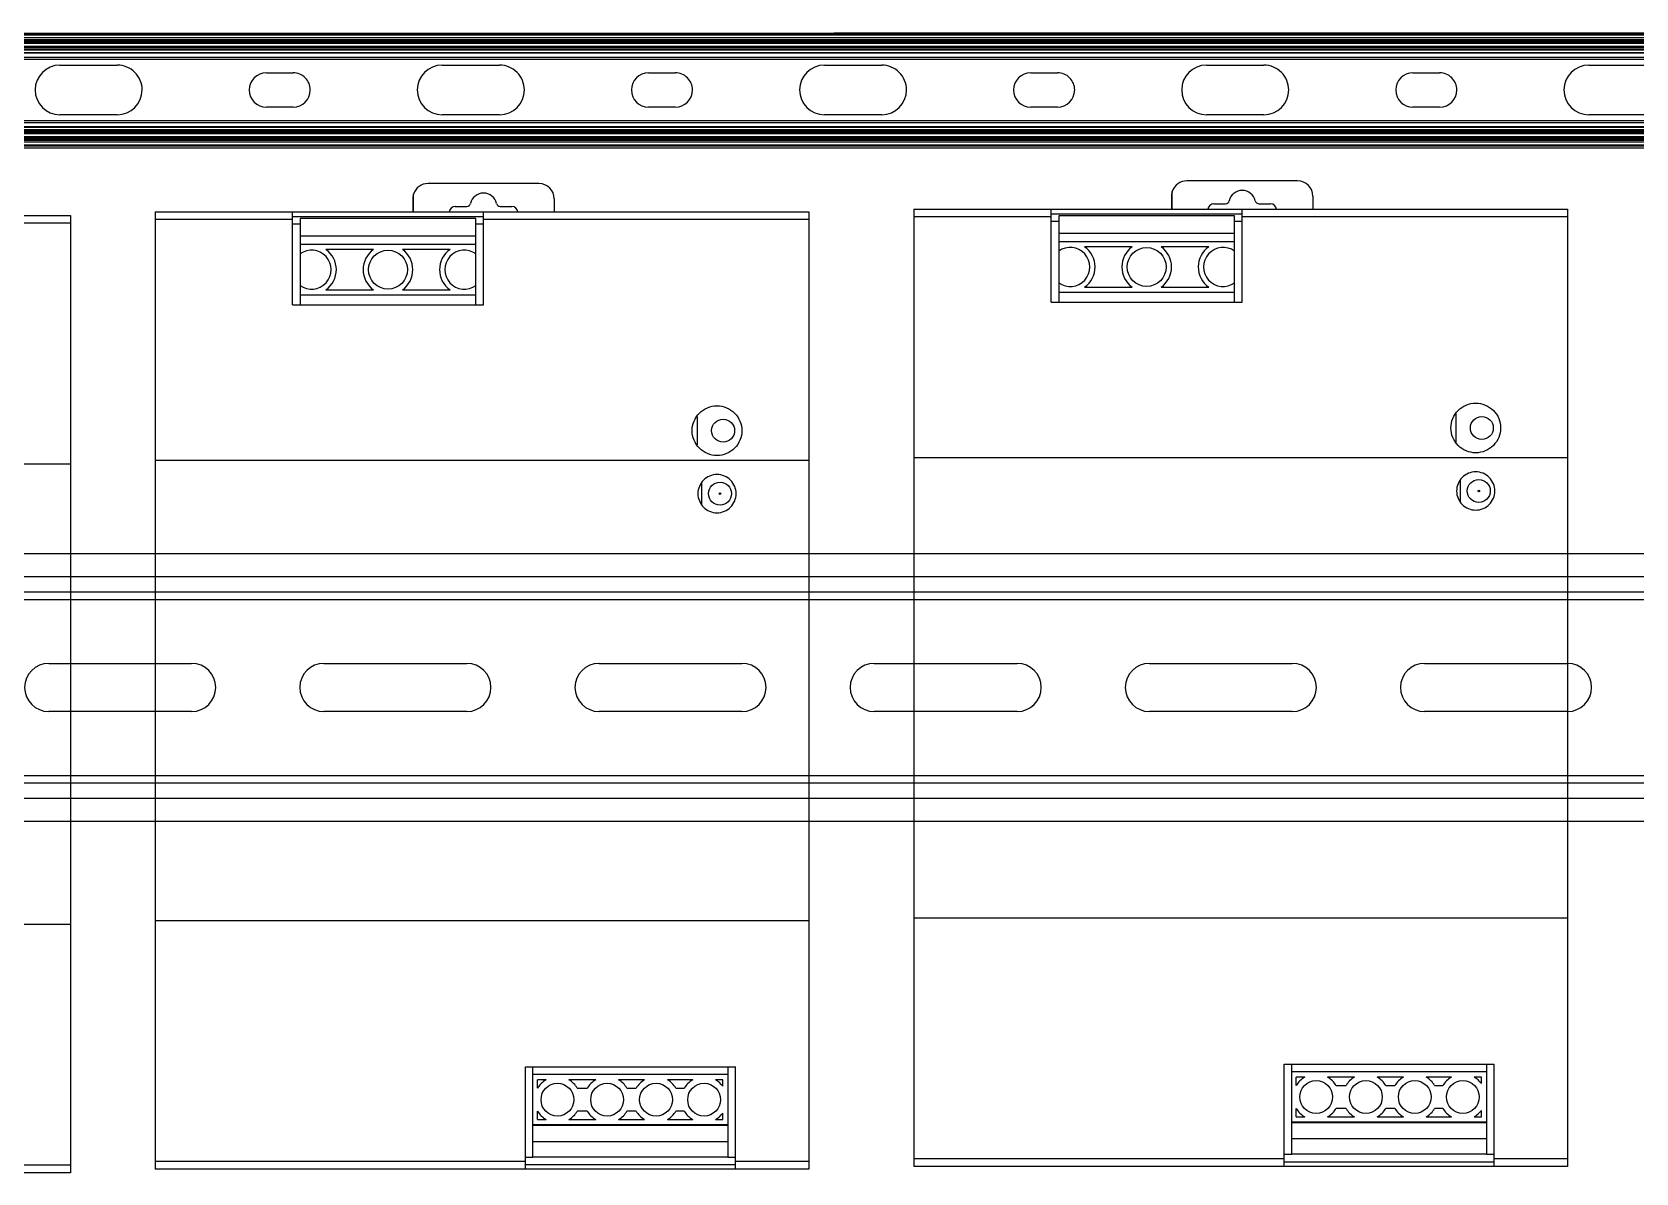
# Model space of a CAD drawing. Header units: inches. Extents: x 17 to 3130, y 15 to 659.
# Drawn here: x 1964.8 to 2174.7, y 489.3 to 638.5 of the extents above; entities that cross this region are included whole.
import ezdxf

# ---------------------------------------------------------------- set-up
doc = ezdxf.new("R2010")
doc.units = ezdxf.units.IN
doc.header["$MEASUREMENT"] = 0
doc.layers.add('MAIN-1', color=7, linetype='Continuous')
doc.layers.add('MAIN-2', color=7, linetype='Continuous')

msp = doc.modelspace()

# ---------------------------------------------------------------- linework, layer by layer
msp.add_line((1642.46998, 638.22272), (2272.46993, 638.48007))
at = {"color": 7, "linetype": 'Continuous', "lineweight": 25}
for p, q in [((2130.42128, 619.02377), (2115.92128, 619.02377)), ((2031.15905, 618.67208), (2016.65905, 618.67208)), ((2113.92128, 617.02377), (2113.92128, 615.31136)), ((2132.42128, 617.02377), (2132.42128, 615.31136)), ((1980.95905, 614.95968), (1980.95905, 489.75968)), ((1980.95905, 614.95968), (2066.45905, 614.95968)), ((1998.90932, 602.80968), (1998.90932, 614.95968)), ((2014.65905, 616.67208), (2014.65905, 614.95968)), ((2020.20905, 615.67208), (2021.71531, 615.67208)), ((2023.90932, 602.80968), (2023.90932, 614.95968)), ((2026.10279, 615.67208), (2027.60905, 615.67208)), ((2033.15905, 616.67208), (2033.15905, 614.95968)), ((2066.45905, 614.95968), (2066.45905, 489.75968)), ((2080.22128, 615.31136), (2080.22128, 490.11136)), ((2080.22128, 615.31136), (2165.72128, 615.31136)), ((2098.17155, 603.16136), (2098.17155, 615.31136)), ((2119.47128, 616.02377), (2120.97754, 616.02377)), ((2123.17155, 603.16136), (2123.17155, 615.31136)), ((2125.36502, 616.02377), (2126.87128, 616.02377)), ((2165.72128, 615.31136), (2165.72128, 490.11136)), ((1884.38205, 614.48146), (1969.88205, 614.48146)), ((1969.88205, 613.47163), (1927.33232, 613.47163)), ((1969.88205, 614.48146), (1969.88205, 489.28146)), ((1998.90932, 613.94984), (1980.95905, 613.94984)), ((1998.90932, 614.34937), (2023.90932, 614.34937)), ((1999.90907, 613.35968), (1998.90932, 613.35968)), ((1999.90907, 614.10965), (1999.90907, 602.80968)), ((2022.90907, 614.10965), (1999.90907, 614.10965)), ((2022.90907, 602.80968), (2022.90907, 614.10965)), ((2023.90932, 613.35968), (2022.90907, 613.35968)), ((2066.45905, 613.94984), (2023.90932, 613.94984)), ((2098.17155, 614.30153), (2080.22128, 614.30153)), ((2098.17155, 614.70106), (2123.17155, 614.70106)), ((2099.1713, 613.71136), (2098.17155, 613.71136)), ((2099.1713, 614.46133), (2099.1713, 603.16136)), ((2122.1713, 614.46133), (2099.1713, 614.46133)), ((2122.1713, 603.16136), (2122.1713, 614.46133)), ((2123.17155, 613.71136), (2122.1713, 613.71136)), ((2165.72128, 614.30153), (2123.17155, 614.30153)), ((2022.90907, 611.78216), (1999.90907, 611.78216)), ((1999.90907, 610.75965), (2022.90907, 610.75965)), ((2122.1713, 612.13385), (2099.1713, 612.13385)), ((2099.1713, 611.11133), (2122.1713, 611.11133)), ((2009.52758, 610.05965), (2003.29056, 610.05965)), ((2019.52758, 610.05965), (2013.29056, 610.05965)), ((2108.78981, 610.41133), (2102.55279, 610.41133)), ((2118.78981, 610.41133), (2112.55279, 610.41133)), ((2003.29056, 604.75965), (2009.52758, 604.75965)), ((2013.29056, 604.75965), (2019.52758, 604.75965)), ((2122.1713, 604.41133), (2099.1713, 604.41133)), ((2102.55279, 605.11133), (2108.78981, 605.11133)), ((2112.55279, 605.11133), (2118.78981, 605.11133)), ((1998.90932, 602.80968), (2023.90932, 602.80968)), ((2022.90907, 604.05965), (1999.90907, 604.05965)), ((2098.17155, 603.16136), (2123.17155, 603.16136)), ((2051.85905, 588.20284), (2051.85905, 584.50786)), ((2151.12128, 588.55453), (2151.12128, 584.85955)), ((1969.88205, 581.99107), (1884.38205, 581.99107)), ((2066.45905, 582.46929), (1980.95905, 582.46929)), ((2165.72128, 582.82098), (2080.22128, 582.82098)), ((2052.45905, 576.69447), (2052.45905, 579.5367)), ((2151.72128, 577.04616), (2151.72128, 579.88839)), ((1880.8205, 570.27483), (2245.08409, 570.27483)), ((1880.83003, 567.27483), (2245.07868, 567.27483)), ((1880.83639, 565.27483), (2245.07507, 565.27483)), ((1880.83956, 564.27483), (2245.07327, 564.27483)), ((1967.0261, 555.92483), (1985.7261, 555.92483)), ((2003.0261, 555.92483), (2021.7261, 555.92483)), ((2039.0261, 555.92483), (2057.7261, 555.92483)), ((2075.0261, 555.92483), (2093.7261, 555.92483)), ((2111.0261, 555.92483), (2129.7261, 555.92483)), ((2147.0261, 555.92483), (2165.7261, 555.92483)), ((1985.7261, 549.62483), (1967.0261, 549.62483)), ((2021.7261, 549.62483), (2003.0261, 549.62483)), ((2057.7261, 549.62483), (2039.0261, 549.62483)), ((2093.7261, 549.62483), (2075.0261, 549.62483)), ((2129.7261, 549.62483), (2111.0261, 549.62483)), ((2165.7261, 549.62483), (2147.0261, 549.62483)), ((1880.91263, 541.27483), (2245.03179, 541.27483)), ((1880.91581, 540.27483), (2245.02999, 540.27483)), ((1880.92216, 538.27483), (2245.02638, 538.27483)), ((1880.93169, 535.27483), (2245.02097, 535.27483)), ((2165.72128, 522.60175), (2080.22128, 522.60175)), ((1969.88205, 521.77184), (1884.38205, 521.77184)), ((2066.45905, 522.25006), (1980.95905, 522.25006)), ((2029.38407, 503.15832), (2056.88407, 503.15832)), ((2029.38407, 489.75968), (2029.38407, 503.15832)), ((2030.38407, 491.35968), (2030.38407, 503.15832)), ((2030.38407, 502.20968), (2055.88407, 502.20968)), ((2055.88407, 503.15832), (2055.88407, 491.35968)), ((2056.88407, 489.75968), (2056.88407, 503.15832)), ((2128.6463, 503.51001), (2156.1463, 503.51001)), ((2128.6463, 490.11136), (2128.6463, 503.51001)), ((2129.6463, 491.71137), (2129.6463, 503.51001)), ((2129.6463, 502.56137), (2155.1463, 502.56137)), ((2131.34964, 501.81137), (2130.2463, 501.81137)), ((2130.2463, 500.71137), (2130.2463, 501.81137)), ((2137.84964, 501.81137), (2134.34296, 501.81137)), ((2144.24964, 501.81137), (2140.84296, 501.81137)), ((2150.53714, 501.81137), (2147.24296, 501.81137)), ((2154.4713, 501.81137), (2153.53046, 501.81137)), ((2154.4713, 500.96025), (2154.4713, 501.81137)), ((2155.1463, 503.51001), (2155.1463, 491.71137)), ((2156.1463, 490.11136), (2156.1463, 503.51001)), ((2032.08741, 501.45968), (2030.98407, 501.45968)), ((2030.98407, 500.35968), (2030.98407, 501.45968)), ((2030.98407, 500.35968), (2030.98599, 500.35968)), ((2038.58741, 501.45968), (2035.08073, 501.45968)), ((2036.18215, 500.35968), (2037.48599, 500.35968)), ((2044.98741, 501.45968), (2041.58073, 501.45968)), ((2042.68215, 500.35968), (2043.88599, 500.35968)), ((2051.27491, 501.45968), (2047.98073, 501.45968)), ((2049.08215, 500.35968), (2050.17349, 500.35968)), ((2055.20907, 501.45968), (2054.26823, 501.45968)), ((2055.20907, 500.60856), (2055.20907, 501.45968)), ((2130.2463, 500.71137), (2130.24823, 500.71137)), ((2135.44438, 500.71137), (2136.74823, 500.71137)), ((2141.94438, 500.71137), (2143.14823, 500.71137)), ((2148.34438, 500.71137), (2149.43573, 500.71137)), ((2030.98407, 496.25968), (2030.98407, 497.35968)), ((2030.98599, 497.35968), (2030.98407, 497.35968)), ((2037.48599, 497.35968), (2036.18215, 497.35968)), ((2043.88599, 497.35968), (2042.68215, 497.35968)), ((2050.17349, 497.35968), (2049.08215, 497.35968)), ((2130.2463, 496.61137), (2130.2463, 497.71137)), ((2130.24823, 497.71137), (2130.2463, 497.71137)), ((2136.74823, 497.71137), (2135.44438, 497.71137)), ((2143.14823, 497.71137), (2141.94438, 497.71137)), ((2149.43573, 497.71137), (2148.34438, 497.71137)), ((2154.4713, 496.61137), (2154.4713, 497.46248)), ((2055.88407, 495.55968), (2030.38407, 495.55968)), ((2030.38407, 495.50968), (2055.88407, 495.50968)), ((2030.98407, 496.25968), (2032.08741, 496.25968)), ((2035.08073, 496.25968), (2038.58741, 496.25968)), ((2041.58073, 496.25968), (2044.98741, 496.25968)), ((2047.98073, 496.25968), (2051.27491, 496.25968)), ((2054.26823, 496.25968), (2055.20907, 496.25968)), ((2055.20907, 496.25968), (2055.20907, 497.11079)), ((2155.1463, 495.91137), (2129.6463, 495.91137)), ((2129.6463, 495.86137), (2155.1463, 495.86137)), ((2130.2463, 496.61137), (2131.34964, 496.61137)), ((2134.34296, 496.61137), (2137.84964, 496.61137)), ((2140.84296, 496.61137), (2144.24964, 496.61137)), ((2147.24296, 496.61137), (2150.53714, 496.61137)), ((2153.53046, 496.61137), (2154.4713, 496.61137)), ((2030.38407, 493.41082), (2055.88407, 493.41082)), ((2129.6463, 493.76251), (2155.1463, 493.76251)), ((2029.38407, 491.35968), (2030.38407, 491.35968)), ((2055.88407, 491.35968), (2030.38407, 491.35968)), ((2055.88407, 491.35968), (2056.88407, 491.35968)), ((2128.6463, 491.1212), (2080.22128, 491.1212)), ((2128.6463, 491.71136), (2129.6463, 491.71136)), ((2155.1463, 491.71137), (2129.6463, 491.71137)), ((2155.1463, 491.71136), (2156.1463, 491.71136)), ((2165.72128, 491.1212), (2156.1463, 491.1212)), ((1969.88205, 489.28146), (1884.38205, 489.28146)), ((1969.88205, 490.29129), (1960.30707, 490.29129)), ((2029.38407, 490.76951), (1980.95905, 490.76951)), ((2066.45905, 489.75968), (1980.95905, 489.75968)), ((2029.38407, 490.36998), (2056.88407, 490.36998)), ((2066.45905, 490.76951), (2056.88407, 490.76951)), ((2165.72128, 490.11136), (2080.22128, 490.11136)), ((2128.6463, 490.72167), (2156.1463, 490.72167))]:
    msp.add_line(p, q, dxfattribs=at)
at = {"color": 8, "linetype": 'Continuous', "lineweight": 25}
for p, q in [((2014.75905, 614.95968), (2014.75905, 617.29658)), ((2114.02128, 615.31136), (2114.02128, 617.64827))]:
    msp.add_line(p, q, dxfattribs=at)
at = {"color": 7, "linetype": 'Continuous', "lineweight": 25}
for centre, radius in [((2011.40907, 607.40965), 2.55), ((2110.6713, 607.76133), 2.55), ((2055.25905, 586.35968), 1.5), ((2154.52128, 586.71136), 1.5), ((2054.85905, 578.11968), 1.5), ((2154.12128, 578.47136), 1.5), ((2054.85905, 578.11968), 0.1), ((2154.12128, 578.47136), 0.1), ((2033.58407, 498.85968), 2.15), ((2040.08407, 498.85968), 2.15), ((2046.48407, 498.85968), 2.15), ((2052.77157, 498.85968), 2.15), ((2132.8463, 499.21137), 2.15), ((2139.3463, 499.21137), 2.15), ((2145.7463, 499.21137), 2.15), ((2152.0338, 499.21137), 2.15)]:
    msp.add_circle(centre, radius, dxfattribs=at)
for centre, radius, start, end in [((2115.92128, 617.02377), 2, 90, 161.8051277), ((2130.42128, 617.02377), 2, 0, 90), ((2016.65905, 616.67208), 2, 90, 161.8051277), ((2023.90905, 615.67208), 1.75, 12.8395884, 167.1604116), ((2031.15905, 616.67208), 2, 0, 90), ((2123.17128, 616.02377), 1.75, 12.8395884, 167.1604116), ((2020.20905, 614.87208), 0.8, 90, 173.7140372), ((2021.71531, 616.17208), 0.5, 270, 347.1604116), ((2026.10279, 616.17208), 0.5, 192.8395884, 270), ((2027.60905, 614.87208), 0.8, 6.2859628, 90), ((2119.47128, 615.22377), 0.8, 90, 173.7140372), ((2120.97754, 616.52377), 0.5, 270, 347.1604116), ((2125.36502, 616.52377), 0.5, 192.8395884, 270), ((2126.87128, 615.22377), 0.8, 6.2859628, 90), ((2001.40907, 607.40965), 2.55, 233.9681209, 126.0318791), ((2001.40907, 607.40965), 3.25, 305.3745904, 54.6254096), ((2011.40907, 607.40965), 3.25, 125.3745904, 234.6254096), ((2011.40907, 607.40965), 3.25, 305.3745904, 54.6254096), ((2021.40907, 607.40965), 3.25, 125.3745904, 234.6254096), ((2021.40907, 607.40965), 2.55, 53.9681209, 306.0318791), ((2100.6713, 607.76133), 2.55, 233.9681209, 126.0318791), ((2100.6713, 607.76133), 3.25, 305.3745904, 54.6254096), ((2110.6713, 607.76133), 3.25, 125.3745904, 234.6254096), ((2110.6713, 607.76133), 3.25, 305.3745904, 54.6254096), ((2120.6713, 607.76133), 3.25, 125.3745904, 234.6254096), ((2120.6713, 607.76133), 2.55, 53.9681209, 306.0318791), ((1967.0261, 552.77483), 3.15, 90, 270), ((1985.7261, 552.77483), 3.15, 270, 90), ((2003.0261, 552.77483), 3.15, 90, 270), ((2021.7261, 552.77483), 3.15, 270, 90), ((2039.0261, 552.77483), 3.15, 90, 270), ((2057.7261, 552.77483), 3.15, 270, 90), ((2075.0261, 552.77483), 3.15, 90, 270), ((2093.7261, 552.77483), 3.15, 270, 90), ((2111.0261, 552.77483), 3.15, 90, 270), ((2129.7261, 552.77483), 3.15, 270, 90), ((2147.0261, 552.77483), 3.15, 90, 270), ((2165.7261, 552.77483), 3.15, 270, 90), ((2132.8463, 499.21137), 3, 119.9264349, 150), ((2132.8463, 499.21137), 3, 30, 60.0735651), ((2139.3463, 499.21137), 3, 119.9264349, 150), ((2139.3463, 499.21137), 3, 30, 60.0735651), ((2145.7463, 499.21137), 3, 119.9264349, 150), ((2145.7463, 499.21137), 3, 30, 60.0735651), ((2152.0338, 499.21137), 3, 119.9264349, 150), ((2152.0338, 499.21137), 3, 35.6590877, 60.0735651), ((2033.58407, 498.85968), 3, 119.9264349, 150), ((2033.58407, 498.85968), 3, 30, 60.0735651), ((2040.08407, 498.85968), 3, 119.9264349, 150), ((2040.08407, 498.85968), 3, 30, 60.0735651), ((2046.48407, 498.85968), 3, 119.9264349, 150), ((2046.48407, 498.85968), 3, 30, 60.0735651), ((2052.77157, 498.85968), 3, 119.9264349, 150), ((2052.77157, 498.85968), 3, 35.6590877, 60.0735651), ((2033.58407, 498.85968), 3, 210, 240.0735651), ((2033.58407, 498.85968), 3, 299.9264349, 330), ((2040.08407, 498.85968), 3, 210, 240.0735651), ((2040.08407, 498.85968), 3, 299.9264349, 330), ((2046.48407, 498.85968), 3, 210, 240.0735651), ((2046.48407, 498.85968), 3, 299.9264349, 330), ((2052.77157, 498.85968), 3, 210, 240.0735651), ((2132.8463, 499.21137), 3, 210, 240.0735651), ((2132.8463, 499.21137), 3, 299.9264349, 330), ((2139.3463, 499.21137), 3, 210, 240.0735651), ((2139.3463, 499.21137), 3, 299.9264349, 330), ((2145.7463, 499.21137), 3, 210, 240.0735651), ((2145.7463, 499.21137), 3, 299.9264349, 330), ((2152.0338, 499.21137), 3, 210, 240.0735651), ((2152.0338, 499.21137), 3, 299.9264349, 324.3409123), ((2052.77157, 498.85968), 3, 299.9264349, 324.3409123)]:
    msp.add_arc(centre, radius, start, end, dxfattribs=at)
for points, knots in [([(2014.75905, 617.29658), (2014.75099, 617.2706), (2014.73254, 617.21114), (2014.7073, 617.10945), (2014.68271, 616.98453), (2014.66312, 616.83618), (2014.66047, 616.72935), (2014.65905, 616.67208)], [0, 0, 0, 0, 0.12670881, 0.289993375, 0.489942783, 0.726603043, 1, 1, 1, 1]), ([(2114.02128, 617.64827), (2114.01322, 617.62229), (2113.99477, 617.56283), (2113.96953, 617.46114), (2113.94494, 617.33622), (2113.92535, 617.18787), (2113.9227, 617.08104), (2113.92128, 617.02377)], [0, 0, 0, 0, 0.12670881, 0.289993375, 0.489942783, 0.726603043, 1, 1, 1, 1]), ([(2150.47128, 586.70719), (2150.47128, 587.12904), (2150.55447, 587.55144), (2150.8761, 588.33395), (2151.11511, 588.695), (2151.71454, 589.29879), (2152.07546, 589.54208), (2152.8648, 589.87134), (2153.29346, 589.95719), (2154.1491, 589.95719), (2154.57809, 589.87119), (2155.3667, 589.54226), (2155.72822, 589.29859), (2156.32727, 588.69518), (2156.56663, 588.33353), (2156.88794, 587.55182), (2156.97128, 587.12904), (2156.97128, 586.70719)], [0, 0, 0, 0, 0.125, 0.125, 0.25, 0.25, 0.375, 0.375, 0.5, 0.5, 0.625, 0.625, 0.75, 0.75, 0.875, 0.875, 1, 1, 1, 1]), ([(2051.20905, 586.3555), (2051.20905, 586.77735), (2051.29224, 587.19975), (2051.61386, 587.98226), (2051.85288, 588.34331), (2052.45231, 588.94711), (2052.81323, 589.19039), (2053.60257, 589.51965), (2054.03123, 589.6055), (2054.88687, 589.6055), (2055.31586, 589.5195), (2056.10447, 589.19057), (2056.46599, 588.9469), (2057.06504, 588.34349), (2057.3044, 587.98184), (2057.62571, 587.20013), (2057.70905, 586.77735), (2057.70905, 586.3555)], [0, 0, 0, 0, 0.125, 0.125, 0.25, 0.25, 0.375, 0.375, 0.5, 0.5, 0.625, 0.625, 0.75, 0.75, 0.875, 0.875, 1, 1, 1, 1]), ([(2057.70905, 586.3555), (2057.70905, 585.93294), (2057.62562, 585.51054), (2057.3042, 584.72876), (2057.06559, 584.3683), (2056.46707, 583.76495), (2056.10662, 583.52157), (2055.31682, 583.19166), (2054.88784, 583.1055), (2054.03026, 583.1055), (2053.60132, 583.19164), (2052.81142, 583.5216), (2052.4511, 583.76487), (2051.85243, 584.36838), (2051.61393, 584.7287), (2051.29245, 585.51061), (2051.20905, 585.93294), (2051.20905, 586.3555)], [0, 0, 0, 0, 0.125, 0.125, 0.25, 0.25, 0.375, 0.375, 0.5, 0.5, 0.625, 0.625, 0.75, 0.75, 0.875, 0.875, 1, 1, 1, 1]), ([(2156.97128, 586.70719), (2156.97128, 586.28463), (2156.88785, 585.86223), (2156.56643, 585.08045), (2156.32782, 584.71999), (2155.7293, 584.11664), (2155.36885, 583.87326), (2154.57905, 583.54335), (2154.15007, 583.45719), (2153.29249, 583.45719), (2152.86355, 583.54333), (2152.07365, 583.87329), (2151.71333, 584.11656), (2151.11467, 584.72007), (2150.87616, 585.08039), (2150.55468, 585.8623), (2150.47128, 586.28463), (2150.47128, 586.70719)], [0, 0, 0, 0, 0.125, 0.125, 0.25, 0.25, 0.375, 0.375, 0.5, 0.5, 0.625, 0.625, 0.75, 0.75, 0.875, 0.875, 1, 1, 1, 1]), ([(2056.95905, 578.1155), (2056.95905, 578.44054), (2056.89485, 578.76557), (2056.64754, 579.36699), (2056.46383, 579.64444), (2056.0034, 580.10844), (2055.726, 580.29567), (2055.11862, 580.54928), (2054.78854, 580.6155), (2054.12955, 580.6155), (2053.79927, 580.54918), (2053.19238, 580.29579), (2052.9143, 580.10803), (2052.45466, 579.64484), (2052.2704, 579.3666), (2052.0234, 578.76595), (2051.95905, 578.44054), (2051.95905, 578.1155)], [0, 0, 0, 0, 0.125, 0.125, 0.25, 0.25, 0.375, 0.375, 0.5, 0.5, 0.625, 0.625, 0.75, 0.75, 0.875, 0.875, 1, 1, 1, 1]), ([(2156.22128, 578.46719), (2156.22128, 578.79223), (2156.15708, 579.11726), (2155.90977, 579.71868), (2155.72606, 579.99613), (2155.26563, 580.46013), (2154.98823, 580.64736), (2154.38085, 580.90097), (2154.05078, 580.96719), (2153.39178, 580.96719), (2153.0615, 580.90087), (2152.45461, 580.64748), (2152.17653, 580.45972), (2151.71689, 579.99653), (2151.53263, 579.71829), (2151.28563, 579.11764), (2151.22128, 578.79223), (2151.22128, 578.46719)], [0, 0, 0, 0, 0.125, 0.125, 0.25, 0.25, 0.375, 0.375, 0.5, 0.5, 0.625, 0.625, 0.75, 0.75, 0.875, 0.875, 1, 1, 1, 1]), ([(2051.95905, 578.1155), (2051.95905, 577.79086), (2052.02312, 577.46582), (2052.27054, 576.86399), (2052.4545, 576.58619), (2052.91545, 576.12194), (2053.19307, 575.93479), (2053.80028, 575.68152), (2054.12978, 575.6155), (2054.78833, 575.6155), (2055.11777, 575.6815), (2055.72509, 575.93482), (2056.00267, 576.12195), (2056.46358, 576.58617), (2056.64754, 576.86395), (2056.895, 577.46587), (2056.95905, 577.79086), (2056.95905, 578.1155)], [0, 0, 0, 0, 0.125, 0.125, 0.25, 0.25, 0.375, 0.375, 0.5, 0.5, 0.625, 0.625, 0.75, 0.75, 0.875, 0.875, 1, 1, 1, 1]), ([(2151.22128, 578.46719), (2151.22128, 578.14255), (2151.28535, 577.81751), (2151.53277, 577.21568), (2151.71674, 576.93788), (2152.17768, 576.47363), (2152.4553, 576.28648), (2153.06251, 576.03321), (2153.39201, 575.96719), (2154.05056, 575.96719), (2154.38, 576.03319), (2154.98732, 576.28651), (2155.2649, 576.47364), (2155.72581, 576.93786), (2155.90977, 577.21564), (2156.15723, 577.81756), (2156.22128, 578.14255), (2156.22128, 578.46719)], [0, 0, 0, 0, 0.125, 0.125, 0.25, 0.25, 0.375, 0.375, 0.5, 0.5, 0.625, 0.625, 0.75, 0.75, 0.875, 0.875, 1, 1, 1, 1])]:
    msp.add_open_spline(points, degree=3, knots=knots, dxfattribs=at)
at = {"layer": 'MAIN-1'}
for p, q in [((2272.47184, 637.00919), (1642.46998, 637.00919)), ((1968.50126, 634.15919), (1976.00126, 634.15919)), ((2018.50126, 634.15919), (2026.00126, 634.15919)), ((2068.50126, 634.15919), (2076.00126, 634.15919)), ((2118.50126, 634.15919), (2126.00126, 634.15919)), ((2168.50126, 634.15919), (2176.00126, 634.15919)), ((1995.50126, 633.15919), (1999.00126, 633.15919)), ((2045.50126, 633.15919), (2049.00126, 633.15919)), ((2095.50126, 633.15919), (2099.00126, 633.15919)), ((2145.50126, 633.15919), (2149.00126, 633.15919)), ((1976.00126, 627.65919), (1968.50126, 627.65919)), ((1999.00126, 628.65919), (1995.50126, 628.65919)), ((2026.00126, 627.65919), (2018.50126, 627.65919)), ((2049.00126, 628.65919), (2045.50126, 628.65919)), ((2076.00126, 627.65919), (2068.50126, 627.65919)), ((2099.00126, 628.65919), (2095.50126, 628.65919)), ((2126.00126, 627.65919), (2118.50126, 627.65919)), ((2149.00126, 628.65919), (2145.50126, 628.65919)), ((2176.00126, 627.65919), (2168.50126, 627.65919)), ((1642.46998, 624.80919), (2272.48765, 624.80919)), ((2272.4896, 623.30919), (1642.46998, 623.30919))]:
    msp.add_line(p, q, dxfattribs=at)
for centre, radius, start, end in [((1968.50126, 630.90919), 3.25, 90.0000198, 180.0000187), ((1976.00126, 630.90919), 3.25, 359.9999813, 90.0000198), ((2018.50126, 630.90919), 3.25, 90.0000198, 180.0000187), ((2026.00126, 630.90919), 3.25, 359.9999813, 90.0000198), ((2068.50126, 630.90919), 3.25, 90.0000198, 180.0000187), ((2076.00126, 630.90919), 3.25, 359.9999813, 90.0000198), ((2118.50126, 630.90919), 3.25, 90.0000198, 180.0000187), ((2126.00126, 630.90919), 3.25, 359.9999813, 90.0000198), ((2168.50126, 630.90919), 3.25, 90.0000198, 180.0000187), ((1995.50126, 630.90919), 2.25, 90.0000198, 180.0000187), ((1999.00126, 630.90919), 2.25, 359.9999813, 90.0000198), ((2045.50126, 630.90919), 2.25, 90.0000198, 180.0000187), ((2049.00126, 630.90919), 2.25, 359.9999813, 90.0000198), ((2095.50126, 630.90919), 2.25, 90.0000198, 180.0000187), ((2099.00126, 630.90919), 2.25, 359.9999813, 90.0000198), ((2145.50126, 630.90919), 2.25, 90.0000198, 180.0000187), ((2149.00126, 630.90919), 2.25, 359.9999813, 90.0000198), ((1968.50126, 630.90919), 3.25, 180.0000187, 270), ((1976.00126, 630.90919), 3.25, 270, 359.9999813), ((1995.50126, 630.90919), 2.25, 180.0000187, 270), ((1999.00126, 630.90919), 2.25, 270, 359.9999813), ((2018.50126, 630.90919), 3.25, 180.0000187, 270), ((2026.00126, 630.90919), 3.25, 270, 359.9999813), ((2045.50126, 630.90919), 2.25, 180.0000187, 270), ((2049.00126, 630.90919), 2.25, 270, 359.9999813), ((2068.50126, 630.90919), 3.25, 180.0000187, 270), ((2076.00126, 630.90919), 3.25, 270, 359.9999813), ((2095.50126, 630.90919), 2.25, 180.0000187, 270), ((2099.00126, 630.90919), 2.25, 270, 359.9999813), ((2118.50126, 630.90919), 3.25, 180.0000187, 270), ((2126.00126, 630.90919), 3.25, 270, 359.9999813), ((2145.50126, 630.90919), 2.25, 180.0000187, 270), ((2149.00126, 630.90919), 2.25, 270, 359.9999813), ((2168.50126, 630.90919), 3.25, 180.0000187, 270)]:
    msp.add_arc(centre, radius, start, end, dxfattribs=at)
at = {"layer": 'MAIN-2'}
for p, q in [((1642.46998, 638.25919), (2272.47022, 638.25919)), ((1642.46998, 638.22272), (2272.47027, 638.22272)), ((2272.47045, 638.08242), (1642.46998, 638.08242)), ((2272.47093, 637.70919), (1642.46998, 637.70919)), ((1642.46998, 637.50919), (2272.47119, 637.50919)), ((2272.4713, 637.42272), (1642.46998, 637.42272)), ((1642.46998, 637.28242), (2272.47148, 637.28242)), ((1642.46998, 637.19286), (2272.4716, 637.19286)), ((2272.47175, 637.07553), (1642.46998, 637.07553)), ((2272.47185, 637.00165), (1642.46998, 637.00165)), ((1642.46998, 636.6481), (2272.47231, 636.6481)), ((1642.46998, 636.43597), (2272.47258, 636.43597)), ((2272.47258, 636.43597), (1642.46998, 636.43597)), ((2272.47268, 636.36275), (1642.46998, 636.36275)), ((1642.46998, 636.20919), (2272.47288, 636.20919)), ((1642.46998, 636.14286), (2272.47296, 636.14286)), ((2272.47343, 635.78081), (1642.46998, 635.78081)), ((2272.4735, 635.72643), (1642.46998, 635.72643)), ((2272.47352, 635.70919), (1642.46998, 635.70919)), ((1642.46998, 635.19567), (2272.47419, 635.19567)), ((1642.46998, 634.92313), (2272.47454, 634.92313)), ((2272.48495, 626.89526), (1642.46998, 626.89526)), ((2272.4853, 626.62272), (1642.46998, 626.62272)), ((2272.48597, 626.10919), (1642.46998, 626.10919)), ((1642.46998, 626.09196), (2272.48599, 626.09196)), ((1642.46998, 626.03757), (2272.48606, 626.03757)), ((2272.48653, 625.67553), (1642.46998, 625.67553)), ((2272.48662, 625.60919), (1642.46998, 625.60919)), ((2272.48682, 625.45564), (1642.46998, 625.45564)), ((2272.48691, 625.38242), (1642.46998, 625.38242)), ((1642.46998, 625.38242), (2272.48691, 625.38242)), ((2272.48719, 625.17028), (1642.46998, 625.17028)), ((1642.46998, 624.81673), (2272.48764, 624.81673)), ((1642.46998, 624.74286), (2272.48774, 624.74286)), ((2272.48789, 624.62553), (1642.46998, 624.62553)), ((2272.48801, 624.53597), (1642.46998, 624.53597)), ((1642.46998, 624.39567), (2272.48819, 624.39567)), ((2272.4883, 624.30919), (1642.46998, 624.30919)), ((1642.46998, 624.10919), (2272.48856, 624.10919)), ((1642.46998, 623.73597), (2272.48905, 623.73597)), ((2272.48923, 623.59567), (1642.46998, 623.59567)), ((2272.48927, 623.55919), (1642.46998, 623.55919))]:
    msp.add_line(p, q, dxfattribs=at)

doc.saveas('drawing.dxf')
